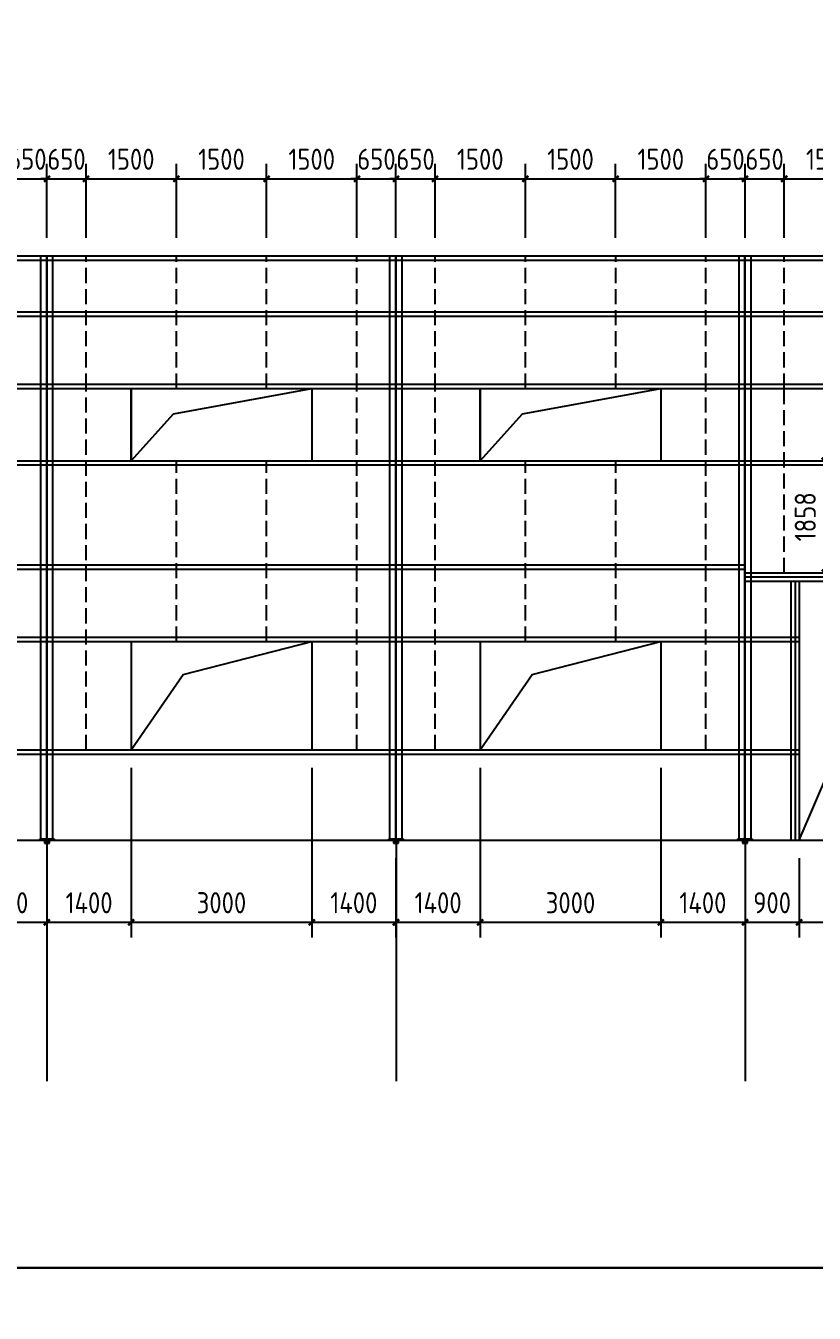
# Model space of a CAD drawing. Extents: x 102162 to 621267, y -39398 to 328893.
# Drawn here: x 496485 to 509588, y 159349 to 180726 of the extents above; entities that cross this region are included whole.
import ezdxf

# ---------------------------------------------------------------- set-up
doc = ezdxf.new("R2010")
doc.units = 0
doc.header["$LTSCALE"] = 1000
doc.header["$MEASUREMENT"] = 0
doc.linetypes.add('DASH', pattern=[0.35, 0.25, -0.1])
doc.layers.add('AXIS', color=3, linetype='Continuous')
doc.layers.add('DOTE', color=1, linetype='Continuous')
doc.styles.get("Standard").update_dxf_attribs({"font": 'gbenor.shx', "bigfont": 'gbcbig.shx'})
doc.dimstyles.get("Standard").update_dxf_attribs({"dimscale": 100, "dimtxt": 3.5, "dimasz": 1, "dimexe": 2.5, "dimexo": 3, "dimgap": 1.5, "dimtad": 1, "dimdec": 0, "dimzin": 0, "dimdsep": 46, "dimtxsty": 'Standard', "dimblk": 'ARCHTICK', "dimcen": 0.09, "dimadec": 0, "dimazin": 0, "dimtfac": 1, "dimtdec": 0, "dimtix": 1, "dimtmove": 2, "dimatfit": 3, "dimfxl": 1, "dimtolj": 1, "dimtzin": 0, "dimarcsym": 0})

# ---------------------------------------------------------------- blocks, each defined once
blk = doc.blocks.new('_ArchTick')
at = {"color": 0, "linetype": 'ByBlock', "const_width": 0.4}
blk.add_lwpolyline([(-0.5, -0.5), (0.5, 0.5)], dxfattribs=at)
blk = doc.blocks.new('*D5550')
at = {"color": 0, "lineweight": -2}
for p, q in [((495438, 168404), (495438, 165590)), ((496838, 166904), (496838, 165590)), ((495438, 165840), (496838, 165840))]:
    blk.add_line(p, q, dxfattribs=at)
at = {"layer": 'Defpoints', "color": 0}
for p in [(495438, 168704), (496838, 167204), (496838, 165840)]:
    blk.add_point(p, dxfattribs=at)
at = {"color": 0, "lineweight": -2, "xscale": 100, "yscale": 100, "zscale": 100, "rotation": 180}
blk.add_blockref('_ArchTick', (495438, 165840), dxfattribs=at)
at = {"color": 0, "lineweight": -2, "xscale": 100, "yscale": 100, "zscale": 100}
blk.add_blockref('_ArchTick', (496838, 165840), dxfattribs=at)
at = {"color": 0, "insert": (496138, 166165), "char_height": 350, "attachment_point": 5}
blk.add_mtext('\\A1;1400', dxfattribs=at)
blk = doc.blocks.new('*D5551')
at = {"color": 0, "lineweight": -2}
for p, q in [((498238, 168404), (498238, 165590)), ((496838, 166904), (496838, 165590)), ((496838, 165840), (498238, 165840))]:
    blk.add_line(p, q, dxfattribs=at)
at = {"layer": 'Defpoints', "color": 0}
for p in [(498238, 168704), (496838, 167204), (498238, 165840)]:
    blk.add_point(p, dxfattribs=at)
at = {"color": 0, "lineweight": -2, "xscale": 100, "yscale": 100, "zscale": 100, "rotation": 180}
blk.add_blockref('_ArchTick', (496838, 165840), dxfattribs=at)
at = {"color": 0, "lineweight": -2, "xscale": 100, "yscale": 100, "zscale": 100}
blk.add_blockref('_ArchTick', (498238, 165840), dxfattribs=at)
at = {"color": 0, "insert": (497538, 166165), "char_height": 350, "attachment_point": 5}
blk.add_mtext('\\A1;1400', dxfattribs=at)
blk = doc.blocks.new('*D5552')
at = {"color": 0, "lineweight": -2}
for p, q in [((498238, 168404), (498238, 165590)), ((501238, 168404), (501238, 165590)), ((498238, 165840), (501238, 165840))]:
    blk.add_line(p, q, dxfattribs=at)
at = {"layer": 'Defpoints', "color": 0}
for p in [(498238, 168704), (501238, 168704), (501238, 165840)]:
    blk.add_point(p, dxfattribs=at)
at = {"color": 0, "lineweight": -2, "xscale": 100, "yscale": 100, "zscale": 100, "rotation": 180}
blk.add_blockref('_ArchTick', (498238, 165840), dxfattribs=at)
at = {"color": 0, "lineweight": -2, "xscale": 100, "yscale": 100, "zscale": 100}
blk.add_blockref('_ArchTick', (501238, 165840), dxfattribs=at)
at = {"color": 0, "insert": (499738, 166165), "char_height": 350, "attachment_point": 5}
blk.add_mtext('\\A1;3000', dxfattribs=at)
blk = doc.blocks.new('*D5553')
at = {"color": 0, "lineweight": -2}
for p, q in [((501238, 168404), (501238, 165590)), ((502638, 166904), (502638, 165590)), ((501238, 165840), (502638, 165840))]:
    blk.add_line(p, q, dxfattribs=at)
at = {"layer": 'Defpoints', "color": 0}
for p in [(501238, 168704), (502638, 167204), (502638, 165840)]:
    blk.add_point(p, dxfattribs=at)
at = {"color": 0, "lineweight": -2, "xscale": 100, "yscale": 100, "zscale": 100, "rotation": 180}
blk.add_blockref('_ArchTick', (501238, 165840), dxfattribs=at)
at = {"color": 0, "lineweight": -2, "xscale": 100, "yscale": 100, "zscale": 100}
blk.add_blockref('_ArchTick', (502638, 165840), dxfattribs=at)
at = {"color": 0, "insert": (501938, 166165), "char_height": 350, "attachment_point": 5}
blk.add_mtext('\\A1;1400', dxfattribs=at)
blk = doc.blocks.new('*D5554')
at = {"color": 0, "lineweight": -2}
for p, q in [((504038, 168404), (504038, 165590)), ((502638, 166904), (502638, 165590)), ((502638, 165840), (504038, 165840))]:
    blk.add_line(p, q, dxfattribs=at)
at = {"layer": 'Defpoints', "color": 0}
for p in [(504038, 168704), (502638, 167204), (504038, 165840)]:
    blk.add_point(p, dxfattribs=at)
at = {"color": 0, "lineweight": -2, "xscale": 100, "yscale": 100, "zscale": 100, "rotation": 180}
blk.add_blockref('_ArchTick', (502638, 165840), dxfattribs=at)
at = {"color": 0, "lineweight": -2, "xscale": 100, "yscale": 100, "zscale": 100}
blk.add_blockref('_ArchTick', (504038, 165840), dxfattribs=at)
at = {"color": 0, "insert": (503338, 166165), "char_height": 350, "attachment_point": 5}
blk.add_mtext('\\A1;1400', dxfattribs=at)
blk = doc.blocks.new('*D5555')
at = {"color": 0, "lineweight": -2}
for p, q in [((504038, 168404), (504038, 165590)), ((507038, 168404), (507038, 165590)), ((504038, 165840), (507038, 165840))]:
    blk.add_line(p, q, dxfattribs=at)
at = {"layer": 'Defpoints', "color": 0}
for p in [(504038, 168704), (507038, 168704), (507038, 165840)]:
    blk.add_point(p, dxfattribs=at)
at = {"color": 0, "lineweight": -2, "xscale": 100, "yscale": 100, "zscale": 100, "rotation": 180}
blk.add_blockref('_ArchTick', (504038, 165840), dxfattribs=at)
at = {"color": 0, "lineweight": -2, "xscale": 100, "yscale": 100, "zscale": 100}
blk.add_blockref('_ArchTick', (507038, 165840), dxfattribs=at)
at = {"color": 0, "insert": (505538, 166165), "char_height": 350, "attachment_point": 5}
blk.add_mtext('\\A1;3000', dxfattribs=at)
blk = doc.blocks.new('*D5556')
at = {"color": 0, "lineweight": -2}
for p, q in [((507038, 168404), (507038, 165590)), ((508438, 166904), (508438, 165590)), ((507038, 165840), (508438, 165840))]:
    blk.add_line(p, q, dxfattribs=at)
at = {"layer": 'Defpoints', "color": 0}
for p in [(507038, 168704), (508438, 167204), (508438, 165840)]:
    blk.add_point(p, dxfattribs=at)
at = {"color": 0, "lineweight": -2, "xscale": 100, "yscale": 100, "zscale": 100, "rotation": 180}
blk.add_blockref('_ArchTick', (507038, 165840), dxfattribs=at)
at = {"color": 0, "lineweight": -2, "xscale": 100, "yscale": 100, "zscale": 100}
blk.add_blockref('_ArchTick', (508438, 165840), dxfattribs=at)
at = {"color": 0, "insert": (507738, 166165), "char_height": 350, "attachment_point": 5}
blk.add_mtext('\\A1;1400', dxfattribs=at)
blk = doc.blocks.new('*D5557')
at = {"color": 0, "lineweight": -2}
for p, q in [((508438, 166904), (508438, 165590)), ((509338, 166904), (509338, 165590)), ((508438, 165840), (509338, 165840))]:
    blk.add_line(p, q, dxfattribs=at)
at = {"layer": 'Defpoints', "color": 0}
for p in [(508438, 167204), (509338, 167204), (509338, 165840)]:
    blk.add_point(p, dxfattribs=at)
at = {"color": 0, "lineweight": -2, "xscale": 100, "yscale": 100, "zscale": 100, "rotation": 180}
blk.add_blockref('_ArchTick', (508438, 165840), dxfattribs=at)
at = {"color": 0, "lineweight": -2, "xscale": 100, "yscale": 100, "zscale": 100}
blk.add_blockref('_ArchTick', (509338, 165840), dxfattribs=at)
at = {"color": 0, "insert": (508888, 166165), "char_height": 350, "attachment_point": 5}
blk.add_mtext('\\A1;900', dxfattribs=at)
blk = doc.blocks.new('*D5149')
at = {"color": 0, "lineweight": -2}
for p, q in [((509338, 166904), (509338, 165590)), ((513338, 166904), (513338, 165590)), ((509338, 165840), (513338, 165840))]:
    blk.add_line(p, q, dxfattribs=at)
at = {"layer": 'Defpoints', "color": 0}
for p in [(509338, 167204), (513338, 167204), (513338, 165840)]:
    blk.add_point(p, dxfattribs=at)
at = {"color": 0, "lineweight": -2, "xscale": 100, "yscale": 100, "zscale": 100, "rotation": 180}
blk.add_blockref('_ArchTick', (509338, 165840), dxfattribs=at)
at = {"color": 0, "lineweight": -2, "xscale": 100, "yscale": 100, "zscale": 100}
blk.add_blockref('_ArchTick', (513338, 165840), dxfattribs=at)
at = {"color": 0, "insert": (511338, 166165), "char_height": 350, "attachment_point": 5}
blk.add_mtext('\\A1;4000', dxfattribs=at)
blk = doc.blocks.new('*D5571')
at = {"color": 0, "lineweight": -2}
for p, q in [((496188, 177204), (496188, 178434)), ((496838, 177204), (496838, 178434)), ((496188, 178184), (496088, 178184)), ((496188, 178184), (496838, 178184)), ((496838, 178184), (496938, 178184))]:
    blk.add_line(p, q, dxfattribs=at)
at = {"layer": 'Defpoints', "color": 0}
for p in [(496838, 178184), (496188, 176904), (496838, 176904)]:
    blk.add_point(p, dxfattribs=at)
at = {"color": 0, "lineweight": -2, "xscale": 100, "yscale": 100, "zscale": 100}
blk.add_blockref('_ArchTick', (496188, 178184), dxfattribs=at)
at = {"color": 0, "lineweight": -2, "xscale": 100, "yscale": 100, "zscale": 100, "rotation": 180}
blk.add_blockref('_ArchTick', (496838, 178184), dxfattribs=at)
at = {"color": 0, "insert": (496513, 178509), "char_height": 350, "attachment_point": 5}
blk.add_mtext('\\A1;650', dxfattribs=at)
blk = doc.blocks.new('*D5572')
at = {"color": 0, "lineweight": -2}
for p, q in [((496838, 177204), (496838, 178434)), ((497488, 177204), (497488, 178434)), ((496838, 178184), (496738, 178184)), ((496838, 178184), (497488, 178184)), ((497488, 178184), (497588, 178184))]:
    blk.add_line(p, q, dxfattribs=at)
at = {"layer": 'Defpoints', "color": 0}
for p in [(497488, 178184), (496838, 176904), (497488, 176904)]:
    blk.add_point(p, dxfattribs=at)
at = {"color": 0, "lineweight": -2, "xscale": 100, "yscale": 100, "zscale": 100}
blk.add_blockref('_ArchTick', (496838, 178184), dxfattribs=at)
at = {"color": 0, "lineweight": -2, "xscale": 100, "yscale": 100, "zscale": 100, "rotation": 180}
blk.add_blockref('_ArchTick', (497488, 178184), dxfattribs=at)
at = {"color": 0, "insert": (497163, 178509), "char_height": 350, "attachment_point": 5}
blk.add_mtext('\\A1;650', dxfattribs=at)
blk = doc.blocks.new('*D5573')
at = {"color": 0, "lineweight": -2}
for p, q in [((497488, 177204), (497488, 178434)), ((498988, 177204), (498988, 178434)), ((497488, 178184), (498988, 178184))]:
    blk.add_line(p, q, dxfattribs=at)
at = {"layer": 'Defpoints', "color": 0}
for p in [(498988, 178184), (497488, 176904), (498988, 176904)]:
    blk.add_point(p, dxfattribs=at)
at = {"color": 0, "lineweight": -2, "xscale": 100, "yscale": 100, "zscale": 100, "rotation": 180}
blk.add_blockref('_ArchTick', (497488, 178184), dxfattribs=at)
at = {"color": 0, "lineweight": -2, "xscale": 100, "yscale": 100, "zscale": 100}
blk.add_blockref('_ArchTick', (498988, 178184), dxfattribs=at)
at = {"color": 0, "insert": (498238, 178509), "char_height": 350, "attachment_point": 5}
blk.add_mtext('\\A1;1500', dxfattribs=at)
blk = doc.blocks.new('*D5574')
at = {"color": 0, "lineweight": -2}
for p, q in [((498988, 177204), (498988, 178434)), ((500488, 177204), (500488, 178434)), ((498988, 178184), (500488, 178184))]:
    blk.add_line(p, q, dxfattribs=at)
at = {"layer": 'Defpoints', "color": 0}
for p in [(500488, 178184), (498988, 176904), (500488, 176904)]:
    blk.add_point(p, dxfattribs=at)
at = {"color": 0, "lineweight": -2, "xscale": 100, "yscale": 100, "zscale": 100, "rotation": 180}
blk.add_blockref('_ArchTick', (498988, 178184), dxfattribs=at)
at = {"color": 0, "lineweight": -2, "xscale": 100, "yscale": 100, "zscale": 100}
blk.add_blockref('_ArchTick', (500488, 178184), dxfattribs=at)
at = {"color": 0, "insert": (499738, 178509), "char_height": 350, "attachment_point": 5}
blk.add_mtext('\\A1;1500', dxfattribs=at)
blk = doc.blocks.new('*D5575')
at = {"color": 0, "lineweight": -2}
for p, q in [((500488, 177204), (500488, 178434)), ((501988, 177204), (501988, 178434)), ((500488, 178184), (501988, 178184))]:
    blk.add_line(p, q, dxfattribs=at)
at = {"layer": 'Defpoints', "color": 0}
for p in [(501988, 178184), (500488, 176904), (501988, 176904)]:
    blk.add_point(p, dxfattribs=at)
at = {"color": 0, "lineweight": -2, "xscale": 100, "yscale": 100, "zscale": 100, "rotation": 180}
blk.add_blockref('_ArchTick', (500488, 178184), dxfattribs=at)
at = {"color": 0, "lineweight": -2, "xscale": 100, "yscale": 100, "zscale": 100}
blk.add_blockref('_ArchTick', (501988, 178184), dxfattribs=at)
at = {"color": 0, "insert": (501238, 178509), "char_height": 350, "attachment_point": 5}
blk.add_mtext('\\A1;1500', dxfattribs=at)
blk = doc.blocks.new('*D5576')
at = {"color": 0, "lineweight": -2}
for p, q in [((501988, 177204), (501988, 178434)), ((502638, 177204), (502638, 178434)), ((501988, 178184), (501888, 178184)), ((501988, 178184), (502638, 178184)), ((502638, 178184), (502738, 178184))]:
    blk.add_line(p, q, dxfattribs=at)
at = {"layer": 'Defpoints', "color": 0}
for p in [(502638, 178184), (501988, 176904), (502638, 176904)]:
    blk.add_point(p, dxfattribs=at)
at = {"color": 0, "lineweight": -2, "xscale": 100, "yscale": 100, "zscale": 100}
blk.add_blockref('_ArchTick', (501988, 178184), dxfattribs=at)
at = {"color": 0, "lineweight": -2, "xscale": 100, "yscale": 100, "zscale": 100, "rotation": 180}
blk.add_blockref('_ArchTick', (502638, 178184), dxfattribs=at)
at = {"color": 0, "insert": (502313, 178509), "char_height": 350, "attachment_point": 5}
blk.add_mtext('\\A1;650', dxfattribs=at)
blk = doc.blocks.new('*D5577')
at = {"color": 0, "lineweight": -2}
for p, q in [((502638, 177204), (502638, 178434)), ((503288, 177204), (503288, 178434)), ((502638, 178184), (502538, 178184)), ((502638, 178184), (503288, 178184)), ((503288, 178184), (503388, 178184))]:
    blk.add_line(p, q, dxfattribs=at)
at = {"layer": 'Defpoints', "color": 0}
for p in [(503288, 178184), (502638, 176904), (503288, 176904)]:
    blk.add_point(p, dxfattribs=at)
at = {"color": 0, "lineweight": -2, "xscale": 100, "yscale": 100, "zscale": 100}
blk.add_blockref('_ArchTick', (502638, 178184), dxfattribs=at)
at = {"color": 0, "lineweight": -2, "xscale": 100, "yscale": 100, "zscale": 100, "rotation": 180}
blk.add_blockref('_ArchTick', (503288, 178184), dxfattribs=at)
at = {"color": 0, "insert": (502963, 178509), "char_height": 350, "attachment_point": 5}
blk.add_mtext('\\A1;650', dxfattribs=at)
blk = doc.blocks.new('*D5578')
at = {"color": 0, "lineweight": -2}
for p, q in [((503288, 177204), (503288, 178434)), ((504788, 177204), (504788, 178434)), ((503288, 178184), (504788, 178184))]:
    blk.add_line(p, q, dxfattribs=at)
at = {"layer": 'Defpoints', "color": 0}
for p in [(504788, 178184), (503288, 176904), (504788, 176904)]:
    blk.add_point(p, dxfattribs=at)
at = {"color": 0, "lineweight": -2, "xscale": 100, "yscale": 100, "zscale": 100, "rotation": 180}
blk.add_blockref('_ArchTick', (503288, 178184), dxfattribs=at)
at = {"color": 0, "lineweight": -2, "xscale": 100, "yscale": 100, "zscale": 100}
blk.add_blockref('_ArchTick', (504788, 178184), dxfattribs=at)
at = {"color": 0, "insert": (504038, 178509), "char_height": 350, "attachment_point": 5}
blk.add_mtext('\\A1;1500', dxfattribs=at)
blk = doc.blocks.new('*D5579')
at = {"color": 0, "lineweight": -2}
for p, q in [((504788, 177204), (504788, 178434)), ((506288, 177204), (506288, 178434)), ((504788, 178184), (506288, 178184))]:
    blk.add_line(p, q, dxfattribs=at)
at = {"layer": 'Defpoints', "color": 0}
for p in [(506288, 178184), (504788, 176904), (506288, 176904)]:
    blk.add_point(p, dxfattribs=at)
at = {"color": 0, "lineweight": -2, "xscale": 100, "yscale": 100, "zscale": 100, "rotation": 180}
blk.add_blockref('_ArchTick', (504788, 178184), dxfattribs=at)
at = {"color": 0, "lineweight": -2, "xscale": 100, "yscale": 100, "zscale": 100}
blk.add_blockref('_ArchTick', (506288, 178184), dxfattribs=at)
at = {"color": 0, "insert": (505538, 178509), "char_height": 350, "attachment_point": 5}
blk.add_mtext('\\A1;1500', dxfattribs=at)
blk = doc.blocks.new('*D5580')
at = {"color": 0, "lineweight": -2}
for p, q in [((506288, 177204), (506288, 178434)), ((507788, 177204), (507788, 178434)), ((506288, 178184), (507788, 178184))]:
    blk.add_line(p, q, dxfattribs=at)
at = {"layer": 'Defpoints', "color": 0}
for p in [(507788, 178184), (506288, 176904), (507788, 176904)]:
    blk.add_point(p, dxfattribs=at)
at = {"color": 0, "lineweight": -2, "xscale": 100, "yscale": 100, "zscale": 100, "rotation": 180}
blk.add_blockref('_ArchTick', (506288, 178184), dxfattribs=at)
at = {"color": 0, "lineweight": -2, "xscale": 100, "yscale": 100, "zscale": 100}
blk.add_blockref('_ArchTick', (507788, 178184), dxfattribs=at)
at = {"color": 0, "insert": (507038, 178509), "char_height": 350, "attachment_point": 5}
blk.add_mtext('\\A1;1500', dxfattribs=at)
blk = doc.blocks.new('*D5581')
at = {"color": 0, "lineweight": -2}
for p, q in [((507788, 177204), (507788, 178434)), ((508438, 177204), (508438, 178434)), ((507788, 178184), (507688, 178184)), ((507788, 178184), (508438, 178184)), ((508438, 178184), (508538, 178184))]:
    blk.add_line(p, q, dxfattribs=at)
at = {"layer": 'Defpoints', "color": 0}
for p in [(508438, 178184), (507788, 176904), (508438, 176904)]:
    blk.add_point(p, dxfattribs=at)
at = {"color": 0, "lineweight": -2, "xscale": 100, "yscale": 100, "zscale": 100}
blk.add_blockref('_ArchTick', (507788, 178184), dxfattribs=at)
at = {"color": 0, "lineweight": -2, "xscale": 100, "yscale": 100, "zscale": 100, "rotation": 180}
blk.add_blockref('_ArchTick', (508438, 178184), dxfattribs=at)
at = {"color": 0, "insert": (508113, 178509), "char_height": 350, "attachment_point": 5}
blk.add_mtext('\\A1;650', dxfattribs=at)
blk = doc.blocks.new('*D5582')
at = {"color": 0, "lineweight": -2}
for p, q in [((508438, 177204), (508438, 178434)), ((509088, 177204), (509088, 178434)), ((508438, 178184), (508338, 178184)), ((508438, 178184), (509088, 178184)), ((509088, 178184), (509188, 178184))]:
    blk.add_line(p, q, dxfattribs=at)
at = {"layer": 'Defpoints', "color": 0}
for p in [(509088, 178184), (508438, 176904), (509088, 176904)]:
    blk.add_point(p, dxfattribs=at)
at = {"color": 0, "lineweight": -2, "xscale": 100, "yscale": 100, "zscale": 100}
blk.add_blockref('_ArchTick', (508438, 178184), dxfattribs=at)
at = {"color": 0, "lineweight": -2, "xscale": 100, "yscale": 100, "zscale": 100, "rotation": 180}
blk.add_blockref('_ArchTick', (509088, 178184), dxfattribs=at)
at = {"color": 0, "insert": (508763, 178509), "char_height": 350, "attachment_point": 5}
blk.add_mtext('\\A1;650', dxfattribs=at)
blk = doc.blocks.new('*D5583')
at = {"color": 0, "lineweight": -2}
for p, q in [((509088, 177204), (509088, 178434)), ((510588, 177204), (510588, 178434)), ((509088, 178184), (510588, 178184))]:
    blk.add_line(p, q, dxfattribs=at)
at = {"layer": 'Defpoints', "color": 0}
for p in [(510588, 178184), (509088, 176904), (510588, 176904)]:
    blk.add_point(p, dxfattribs=at)
at = {"color": 0, "lineweight": -2, "xscale": 100, "yscale": 100, "zscale": 100, "rotation": 180}
blk.add_blockref('_ArchTick', (509088, 178184), dxfattribs=at)
at = {"color": 0, "lineweight": -2, "xscale": 100, "yscale": 100, "zscale": 100}
blk.add_blockref('_ArchTick', (510588, 178184), dxfattribs=at)
at = {"color": 0, "insert": (509838, 178509), "char_height": 350, "attachment_point": 5}
blk.add_mtext('\\A1;1500', dxfattribs=at)
blk = doc.blocks.new('*D5602')
at = {"color": 0, "lineweight": -2}
for p, q in [((509388, 173502), (510014, 173502)), ((509764, 173502), (509764, 171644)), ((509388, 171644), (510014, 171644))]:
    blk.add_line(p, q, dxfattribs=at)
at = {"layer": 'Defpoints', "color": 0}
for p in [(509088, 173502), (509088, 171644), (509764, 171644)]:
    blk.add_point(p, dxfattribs=at)
at = {"color": 0, "lineweight": -2, "xscale": 100, "yscale": 100, "zscale": 100}
for p, rotation in [((509764, 173502), 90), ((509764, 171644), 270)]:
    blk.add_blockref('_ArchTick', p, dxfattribs=dict(at, rotation=rotation))
at = {"color": 0, "insert": (509439, 172573), "char_height": 350, "attachment_point": 5, "rotation": 90}
blk.add_mtext('\\A1;1858', dxfattribs=at)

msp = doc.modelspace()

# ---------------------------------------------------------------- linework, layer by layer
for p, q in [((485238.3, 176903.7), (520038.3, 176903.7)), ((485238.3, 176833.7), (520038.3, 176833.7)), ((485238.3, 175973.7), (520038.3, 175973.7)), ((485238.3, 175903.7), (520038.3, 175903.7)), ((485238.3, 174773.7), (520038.3, 174773.7)), ((485238.3, 174703.7), (520038.3, 174703.7)), ((498238.3, 174703.7), (498238.3, 173503.7)), ((498942.6, 174282.2), (501238.3, 174703.7)), ((501238.3, 174703.7), (501238.3, 173503.7)), ((504038.3, 174703.7), (504038.3, 173503.7)), ((504742.6, 174282.2), (507038.3, 174703.7)), ((507038.3, 174703.7), (507038.3, 173503.7)), ((498238.3, 173503.7), (498942.6, 174282.2)), ((504038.3, 173503.7), (504742.6, 174282.2)), ((485238.3, 173503.7), (520038.3, 173503.7)), ((485238.3, 173501.7), (520038.3, 173501.7)), ((485238.3, 173433.7), (520038.3, 173433.7)), ((485238.3, 171773.7), (508441.3, 171773.7)), ((485238.3, 171703.7), (508441.3, 171703.7)), ((508435.3, 171643.7), (514241.3, 171643.7)), ((508435.3, 171573.7), (514241.3, 171573.7)), ((508435.3, 171503.7), (514241.3, 171503.7)), ((509198.3, 171503.7), (509198.3, 167203.7)), ((509268.3, 171503.7), (509268.3, 167203.7)), ((509338.3, 171503.7), (509338.3, 167203.7)), ((485238.3, 170573.7), (509338.3, 170573.7)), ((485238.3, 170503.7), (509338.3, 170503.7)), ((498238.3, 170503.7), (498238.3, 168703.7)), ((499098.7, 169956.3), (501238.3, 170503.7)), ((501238.3, 170503.7), (501238.3, 168703.7)), ((504038.3, 170503.7), (504038.3, 168703.7)), ((504898.7, 169956.3), (507038.3, 170503.7)), ((507038.3, 170503.7), (507038.3, 168703.7)), ((509338.3, 167203.7), (510675.6, 170326.6)), ((498238.3, 168703.7), (499098.7, 169956.3)), ((504038.3, 168703.7), (504898.7, 169956.3)), ((485238.3, 168703.7), (509338.3, 168703.7)), ((485238.3, 168633.7), (509338.3, 168633.7)), ((485218.3, 167203.7), (520058.3, 167203.7))]:
    msp.add_line(p, q)
at = {"color": 6}
for p, q in [((498238.3, 173503.7), (498238.3, 174703.7)), ((501238.3, 174703.7), (501238.3, 173503.7)), ((504038.3, 173503.7), (504038.3, 174703.7)), ((507038.3, 174703.7), (507038.3, 173503.7)), ((498238.3, 170503.7), (498238.3, 168703.7)), ((498238.3, 170503.7), (501238.3, 170503.7)), ((501238.3, 170503.7), (501238.3, 168703.7)), ((504038.3, 170503.7), (504038.3, 168703.7)), ((504038.3, 170503.7), (507038.3, 170503.7)), ((507038.3, 170503.7), (507038.3, 168703.7)), ((496798.3, 167203.7), (496798.3, 167153.7)), ((496808.3, 167203.7), (496808.3, 167153.7)), ((496868.3, 167153.7), (496868.3, 167203.7)), ((496878.3, 167153.7), (496878.3, 167203.7)), ((502598.3, 167203.7), (502598.3, 167153.7)), ((502608.3, 167203.7), (502608.3, 167153.7)), ((502668.3, 167153.7), (502668.3, 167203.7)), ((502678.3, 167153.7), (502678.3, 167203.7)), ((508398.3, 167203.7), (508398.3, 167153.7)), ((508408.3, 167203.7), (508408.3, 167153.7)), ((508468.3, 167153.7), (508468.3, 167203.7)), ((508478.3, 167153.7), (508478.3, 167203.7)), ((496798.3, 167153.7), (496878.3, 167153.7)), ((502598.3, 167153.7), (502678.3, 167153.7)), ((508398.3, 167153.7), (508478.3, 167153.7))]:
    msp.add_line(p, q, dxfattribs=at)
at = {"color": 2}
for p, q in [((496718.3, 167203.7), (496718.3, 167223.7)), ((496718.3, 167223.7), (496958.3, 167223.7)), ((496838.3, 167203.7), (496718.3, 167203.7)), ((496958.3, 167203.7), (496838.3, 167203.7)), ((496958.3, 167223.7), (496958.3, 167203.7)), ((502518.3, 167203.7), (502518.3, 167223.7)), ((502518.3, 167223.7), (502758.3, 167223.7)), ((502638.3, 167203.7), (502518.3, 167203.7)), ((502758.3, 167203.7), (502638.3, 167203.7)), ((502758.3, 167223.7), (502758.3, 167203.7)), ((508318.3, 167203.7), (508318.3, 167223.7)), ((508318.3, 167223.7), (508558.3, 167223.7)), ((508438.3, 167203.7), (508318.3, 167203.7)), ((508558.3, 167203.7), (508438.3, 167203.7)), ((508558.3, 167223.7), (508558.3, 167203.7))]:
    msp.add_line(p, q, dxfattribs=at)
for points in [[(473411.7, 202101.7), (532811.7, 202101.7), (532811.7, 160101.7), (473411.7, 160101.7)], [(473411.7, 160101.7), (532811.7, 160101.7), (532811.7, 118101.7), (473411.7, 118101.7)]]:
    msp.add_lwpolyline(points, close=True)
at = {"layer": 'AXIS'}
for p, q in [((496838.3, 167203.7), (496838.3, 163203.7)), ((502638.3, 167203.7), (502638.3, 163203.7)), ((508438.3, 167203.7), (508438.3, 163203.7))]:
    msp.add_line(p, q, dxfattribs=at)
at = {"layer": 'DOTE', "color": 0}
for p, q in [((496738.3, 167203.7), (496738.3, 176903.7)), ((496835.3, 167203.7), (496835.3, 176903.7)), ((496841.3, 167203.7), (496841.3, 176903.7)), ((496938.3, 167203.7), (496938.3, 176903.7)), ((502538.3, 167203.7), (502538.3, 176903.7)), ((502635.3, 167203.7), (502635.3, 176903.7)), ((502641.3, 167203.7), (502641.3, 176903.7)), ((502738.3, 167203.7), (502738.3, 176903.7)), ((508338.3, 167203.7), (508338.3, 176903.7)), ((508435.3, 167203.7), (508435.3, 176903.7)), ((508441.3, 167203.7), (508441.3, 176903.7)), ((508538.3, 167203.7), (508538.3, 176903.7))]:
    msp.add_line(p, q, dxfattribs=at)
at = {"layer": 'DOTE'}
for p, q in [((496838.3, 167153.7), (496838.3, 176903.7)), ((496838.3, 167153.7), (496838.3, 176903.7)), ((502638.3, 167153.7), (502638.3, 176903.7)), ((502638.3, 167153.7), (502638.3, 176903.7)), ((508438.3, 167153.7), (508438.3, 176903.7)), ((508438.3, 167153.7), (508438.3, 176903.7))]:
    msp.add_line(p, q, dxfattribs=at)
at = {"layer": 'DOTE', "color": 4, "linetype": 'DASH'}
for p, q in [((497488.3, 174703.7), (497488.3, 176903.7)), ((498988.3, 174703.7), (498988.3, 176903.7)), ((500488.3, 174703.7), (500488.3, 176903.7)), ((501988.3, 174703.7), (501988.3, 176903.7)), ((503288.3, 174703.7), (503288.3, 176903.7)), ((504788.3, 174703.7), (504788.3, 176903.7)), ((506288.3, 174703.7), (506288.3, 176903.7)), ((507788.3, 174703.7), (507788.3, 176903.7)), ((509088.3, 174703.7), (509088.3, 176903.7)), ((497488.3, 168703.7), (497488.3, 174703.7)), ((501988.3, 168703.7), (501988.3, 174703.7)), ((503288.3, 168703.7), (503288.3, 174703.7)), ((507788.3, 168703.7), (507788.3, 174703.7)), ((509088.3, 171643.7), (509088.3, 174703.7)), ((498988.3, 170503.7), (498988.3, 173503.7)), ((500488.3, 170503.7), (500488.3, 173503.7)), ((504788.3, 170503.7), (504788.3, 173503.7)), ((506288.3, 170503.7), (506288.3, 173503.7))]:
    msp.add_line(p, q, dxfattribs=at)

# ---------------------------------------------------------------- dimensions: what is measured, and where the dimension line sits
for base, p1, p2, picture, middle in [((496838.3, 178183.9), (496188.3, 176903.7), (496838.3, 176903.7), '*D5571', (496513.3, 178508.9)), ((497488.3, 178183.9), (496838.3, 176903.7), (497488.3, 176903.7), '*D5572', (497163.3, 178508.9)), ((498988.3, 178183.9), (497488.3, 176903.7), (498988.3, 176903.7), '*D5573', (498238.3, 178508.9)), ((500488.3, 178183.9), (498988.3, 176903.7), (500488.3, 176903.7), '*D5574', (499738.3, 178508.9)), ((501988.3, 178183.9), (500488.3, 176903.7), (501988.3, 176903.7), '*D5575', (501238.3, 178508.9)), ((502638.3, 178183.9), (501988.3, 176903.7), (502638.3, 176903.7), '*D5576', (502313.3, 178508.9)), ((503288.3, 178183.9), (502638.3, 176903.7), (503288.3, 176903.7), '*D5577', (502963.3, 178508.9)), ((504788.3, 178183.9), (503288.3, 176903.7), (504788.3, 176903.7), '*D5578', (504038.3, 178508.9)), ((506288.3, 178183.9), (504788.3, 176903.7), (506288.3, 176903.7), '*D5579', (505538.3, 178508.9)), ((507788.3, 178183.9), (506288.3, 176903.7), (507788.3, 176903.7), '*D5580', (507038.3, 178508.9)), ((508438.3, 178183.9), (507788.3, 176903.7), (508438.3, 176903.7), '*D5581', (508113.3, 178508.9)), ((509088.3, 178183.9), (508438.3, 176903.7), (509088.3, 176903.7), '*D5582', (508763.3, 178508.9)), ((510588.3, 178183.9), (509088.3, 176903.7), (510588.3, 176903.7), '*D5583', (509838.3, 178508.9)), ((496838.3, 165839.7), (495438.3, 168703.7), (496838.3, 167203.7), '*D5550', (496138.3, 166164.7)), ((498238.3, 165839.7), (496838.3, 167203.7), (498238.3, 168703.7), '*D5551', (497538.3, 166164.7)), ((501238.3, 165839.7), (498238.3, 168703.7), (501238.3, 168703.7), '*D5552', (499738.3, 166164.7)), ((502638.3, 165839.7), (501238.3, 168703.7), (502638.3, 167203.7), '*D5553', (501938.3, 166164.7)), ((504038.3, 165839.7), (502638.3, 167203.7), (504038.3, 168703.7), '*D5554', (503338.3, 166164.7)), ((507038.3, 165839.7), (504038.3, 168703.7), (507038.3, 168703.7), '*D5555', (505538.3, 166164.7)), ((508438.3, 165839.7), (507038.3, 168703.7), (508438.3, 167203.7), '*D5556', (507738.3, 166164.7)), ((509338.3, 165839.7), (508438.3, 167203.7), (509338.3, 167203.7), '*D5557', (508888.3, 166164.7)), ((513338.3, 165839.7), (509338.3, 167203.7), (513338.3, 167203.7), '*D5149', (511338.3, 166164.7))]:
    dim = msp.add_linear_dim(base=base, p1=p1, p2=p2, dimstyle='Standard')
    dim.commit()
    dim.dimension.update_dxf_attribs({"geometry": picture, "text_midpoint": middle})
dim = msp.add_linear_dim(base=(509764.1, 171643.7), p1=(509088.3, 173501.7), p2=(509088.3, 171643.7), angle=90, dimstyle='Standard')
dim.commit()
dim.dimension.update_dxf_attribs({"geometry": '*D5602', "text_midpoint": (509439.1, 172572.7)})

doc.saveas('drawing.dxf')
